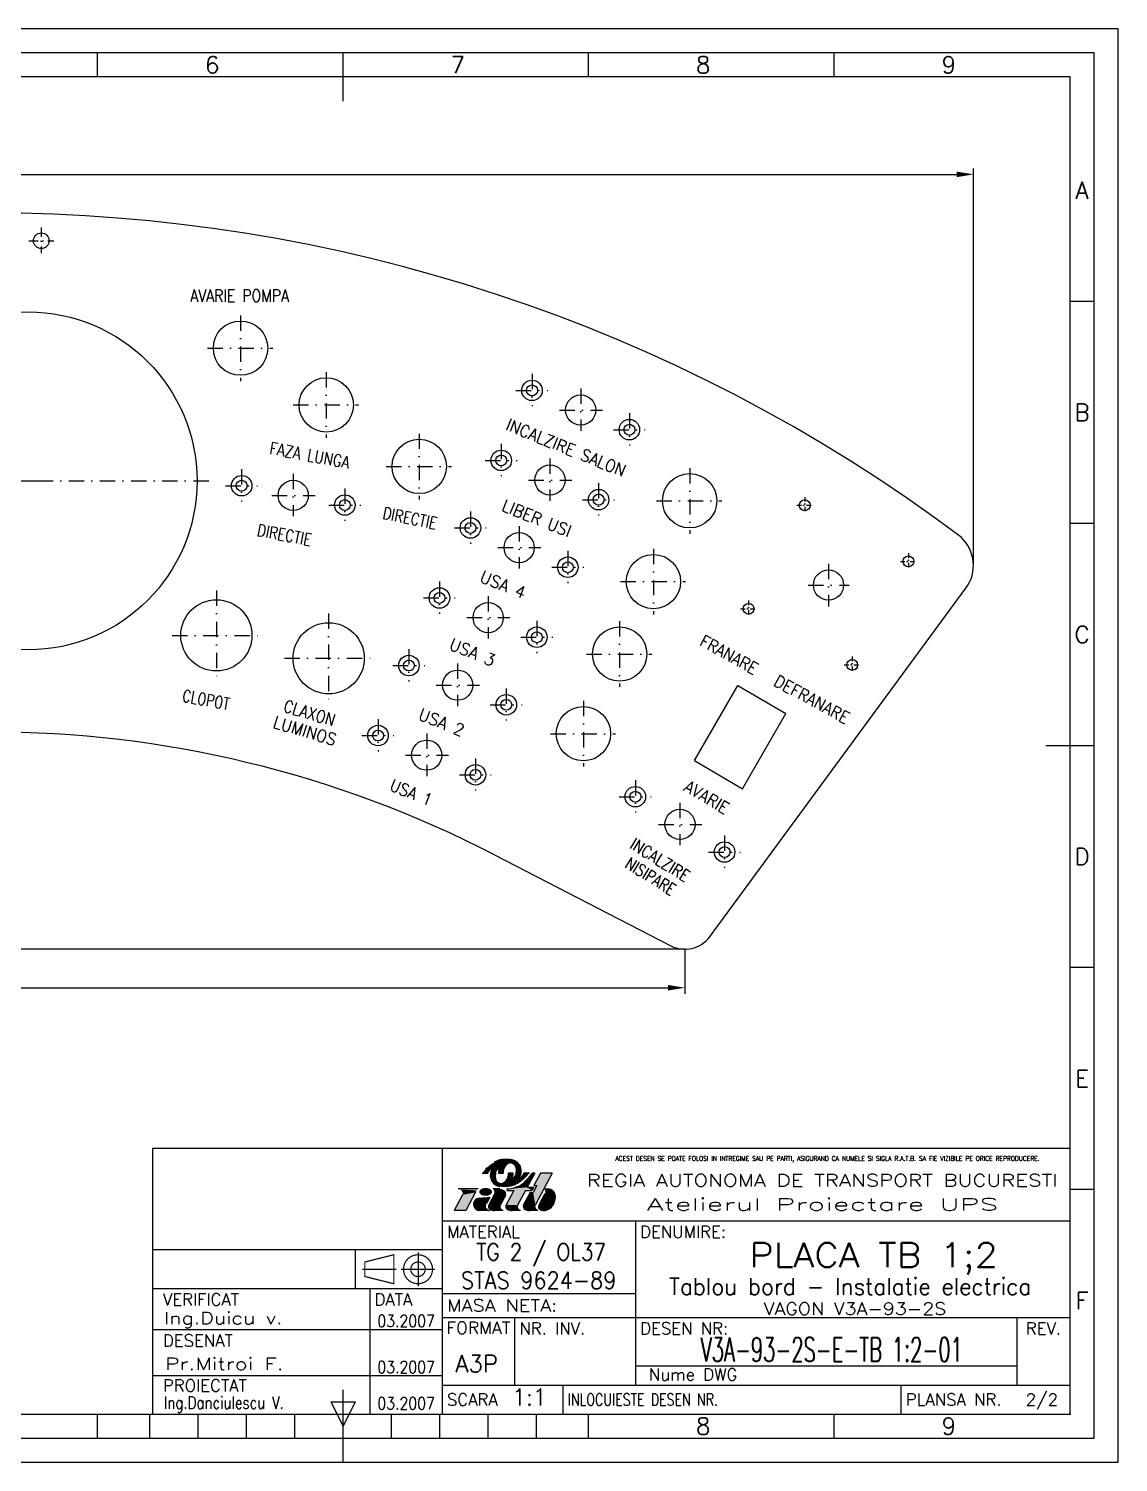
# Model space of a CAD drawing. Header units: millimetres. Extents: x 37 to 1354, y 67 to 1081.
# Drawn here: x 1127.9 to 1353.6, y 661.2 to 958.2 of the extents above; entities that cross this region are included whole.
import ezdxf
from ezdxf.enums import TextEntityAlignment as Align

# ---------------------------------------------------------------- set-up
doc = ezdxf.new("R2010")
doc.units = ezdxf.units.MM
doc.linetypes.add('DASHDOT2', pattern=[12.7, 6.35, -3.175, 0, -3.175])
doc.layers.add('AXE', color=1, linetype='DASHDOT2')
doc.layers.add('COTE', color=1, linetype='Continuous')
doc.styles.add('ISO', font='SIMPLEX.shx')
doc.styles.add('ISOCPR', font='isocp.shx')
doc.styles.add('ROMANC', font='romanc')
doc.styles.add('simplex', font='simplex.shx', dxfattribs={"width": 0.8})
doc.dimstyles.new('ISO-25', dxfattribs={"dimtxt": 2.5, "dimasz": 2.5, "dimexe": 1.25, "dimexo": 0.625, "dimtad": 1, "dimtxsty": 'Standard', "dimcen": 2.5, "dimadec": 0, "dimazin": 0, "dimtfac": 1, "dimtmove": 0, "dimatfit": 3, "dimfxl": 1, "dimarcsym": 0})

# ---------------------------------------------------------------- blocks, each defined once
blk = doc.blocks.new('*D361')
at = {"layer": 'COTE', "color": 1, "linetype": 'Continuous', "transparency": 16777216}
for p, q in [((975.81, 767.55), (975.81, 758.3)), ((1263.81, 767.55), (1263.81, 758.3)), ((979.31, 759.55), (1260.31, 759.55))]:
    blk.add_line(p, q, dxfattribs=at)
for points in [[(979.31, 760.13), (979.31, 758.96), (975.81, 759.55)], [(1260.31, 760.13), (1260.31, 758.96), (1263.81, 759.55)]]:
    blk.add_solid(points, dxfattribs=at)
at = {"layer": 'Defpoints', "color": 0, "linetype": 'Continuous', "transparency": 16777216}
for p in [(975.81, 767.55), (1263.81, 767.55), (1263.81, 759.55)]:
    blk.add_point(p, dxfattribs=at)
at = {"layer": 'COTE', "color": 1, "linetype": 'Continuous', "transparency": 16777216, "insert": (1119.81, 761.92), "char_height": 3.5, "attachment_point": 5, "style": 'ISOCPR'}
blk.add_mtext('576', dxfattribs=at)
blk = doc.blocks.new('ind3_12')
at = {"color": 70}
for p, q in [((0, 55), (-190, 55)), ((-190, 55), (-190, 0)), ((-130, 55), (-130, 0)), ((-130, 40), (0, 40)), ((-190, 26), (-130, 26))]:
    blk.add_line(p, q, dxfattribs=at)
at = {"color": 40}
for p, q in [((-121.71, 49.9), (-120.46, 49.9)), ((-118.34, 49.9), (-117.36, 49.9)), ((-115.31, 49.9), (-116.29, 49.9)), ((-111.94, 49.9), (-113.19, 49.9)), ((-112.95, 48.16), (-112.68, 48.4)), ((-112.68, 48.4), (-112.61, 48.47)), ((-110.84, 49.9), (-112.41, 46.97)), ((-110.84, 49.9), (-111.36, 49.9)), ((-109.64, 49.9), (-111.01, 47.32)), ((-107.23, 49.9), (-110.77, 43.26)), ((-107.23, 49.9), (-109.64, 49.9)), ((-125.82, 45.38), (-127.54, 42.15)), ((-122.56, 46.63), (-126.68, 46.63)), ((-123.11, 45.94), (-125.13, 42.15)), ((-120.12, 44.91), (-120.81, 43.6)), ((-119.12, 45.67), (-120.36, 43.36)), ((-118.05, 46.63), (-119.46, 46.63)), ((-116.85, 45.42), (-118, 43.26)), ((-115.18, 46.28), (-116.74, 43.36)), ((-116.7, 46.63), (-116.29, 46.65)), ((-116.6, 46.28), (-115.18, 46.28)), ((-116.29, 46.65), (-115.69, 46.73)), ((-115.69, 46.73), (-115.27, 46.82)), ((-115.27, 46.82), (-114.78, 46.97)), ((-114.78, 46.97), (-114.27, 47.24)), ((-112.77, 46.28), (-114.38, 43.26)), ((-111.75, 45.93), (-113.13, 43.36)), ((-112.77, 46.28), (-111.36, 46.28)), ((-112.41, 46.97), (-110.99, 46.97)), ((-111.75, 45.93), (-111.15, 45.93)), ((-110.99, 46.97), (-111.36, 46.28)), ((-110.41, 47.32), (-111.15, 45.93)), ((-111.01, 47.32), (-110.41, 47.32)), ((-108.74, 45.59), (-109.99, 43.26)), ((-108.78, 46.63), (-108.09, 46.63)), ((-125.13, 42.15), (-127.54, 42.15)), ((-120.23, 42.15), (-122.21, 42.15)), ((-117.39, 42.15), (-119.15, 42.15)), ((-117.39, 42.15), (-117.72, 42.33)), ((-113.77, 42.15), (-115.53, 42.15)), ((-113.77, 42.15), (-114.1, 42.33)), ((-110.16, 42.15), (-111.92, 42.15)), ((-110.16, 42.15), (-110.49, 42.33))]:
    blk.add_line(p, q, dxfattribs=at)
at = {"color": 240}
for p, q in [((-90, 40), (-90, 6)), ((-130, 34), (-190, 34)), ((-148, 34), (-148, 26)), ((-135, 33.5), (-135, 26.5)), ((-146.5, 30), (-139.5, 30)), ((-138.5, 30), (-131.5, 30)), ((-145, 26), (-145, 0)), ((-130, 25), (-90, 25)), ((-130, 20), (0, 20)), ((-115, 20), (-115, 6)), ((-11, 20), (-11, 6)), ((-190, 17.5), (-130, 17.5)), ((-90, 10), (-11, 10)), ((-190, 8), (-130, 8)), ((-130, 6), (0, 6)), ((-105, 6), (-105, 0)), ((-35, 6), (-35, 0))]:
    blk.add_line(p, q, dxfattribs=at)
at = {"color": 40}
for points in [[(-114.74, 49.9, 0.04888), (-114.64, 50.37, 0.067418), (-114.64, 50.71, 0.012512), (-114.71, 51.12, 0.046313), (-114.74, 51.23, 0.02866), (-114.83, 51.43, 0.04799), (-114.9, 51.53, 0.027533), (-115.01, 51.65, 0.02878), (-115.12, 51.74, 0.020408), (-115.27, 51.85, 0.028785), (-115.38, 51.91, 0.02307), (-115.48, 51.96, 0.025276), (-115.58, 51.99, 0.029587), (-115.69, 52.01, 0.0261), (-115.8, 52.02, 0.034106), (-115.93, 52.02, 0.03305), (-116.05, 52, 0.031407), (-116.17, 51.97, 0.027201), (-116.3, 51.91, 0.027571), (-116.45, 51.82, 0.032433), (-116.58, 51.73, 0.017982), (-116.7, 51.62, 0.025528), (-116.79, 51.53, 0.009898), (-116.89, 51.41, 0.014131), (-116.96, 51.31, 0.005952), (-117.02, 51.22, 0.007874), (-117.06, 51.15, 0.013516), (-117.13, 51.03, 0.012262), (-117.2, 50.9, 0.010996), (-117.25, 50.78, 0.020912), (-117.28, 50.71, 0.006638), (-117.28, 50.69, 0.003922), (-117.3, 50.64, 0.014081), (-117.33, 50.52, 0.011261), (-117.36, 50.37, 0.018498), (-117.36, 50.34, 0.00311), (-117.38, 50.18, 0.039527), (-117.38, 50.07, 0.0256), (-117.36, 49.9)], [(-113.68, 49.9, 0.047001), (-113.61, 50.39, 0.072657), (-113.64, 50.71, 0.024176), (-113.81, 51.3, 0.05712), (-113.92, 51.53, 0.02409), (-114.05, 51.71, 0.014395), (-114.28, 51.99, 0.046768), (-114.45, 52.15, 0.031027), (-114.74, 52.35)], [(-119.97, 49.9, 0.047001), (-120.05, 49.4, 0.072657), (-120.01, 49.08, 0.024176), (-119.84, 48.49, 0.05712), (-119.73, 48.26, 0.02409), (-119.6, 48.09, 0.014395), (-119.38, 47.81, 0.046768), (-119.2, 47.65, 0.031027), (-118.91, 47.44)], [(-118.91, 49.9, 0.04888), (-119.02, 49.43, 0.067418), (-119.01, 49.08, 0.012512), (-118.94, 48.67, 0.046313), (-118.91, 48.56, 0.02866), (-118.82, 48.37, 0.04799), (-118.75, 48.26, 0.027533), (-118.64, 48.15, 0.02878), (-118.53, 48.05, 0.020408), (-118.39, 47.95, 0.028785), (-118.28, 47.88, 0.02307), (-118.17, 47.84, 0.025276), (-118.07, 47.8, 0.029587), (-117.97, 47.78, 0.0261), (-117.85, 47.77, 0.034106), (-117.73, 47.77, 0.03305), (-117.6, 47.79, 0.031407), (-117.48, 47.83, 0.027201), (-117.36, 47.88, 0.027571), (-117.2, 47.97, 0.032433), (-117.07, 48.06, 0.017982), (-116.95, 48.18, 0.025528), (-116.87, 48.26, 0.009898), (-116.76, 48.39, 0.014131), (-116.7, 48.48, 0.005952), (-116.63, 48.57, 0.007874), (-116.59, 48.64, 0.013516), (-116.52, 48.76, 0.012262), (-116.45, 48.9, 0.010996), (-116.4, 49.02, 0.020912), (-116.38, 49.08, 0.006638), (-116.37, 49.11, 0.003922), (-116.35, 49.16, 0.014081), (-116.32, 49.28, 0.011261), (-116.29, 49.42, 0.018498), (-116.29, 49.45, 0.00311), (-116.27, 49.61, 0.039527), (-116.27, 49.73, 0.0256), (-116.29, 49.9)]]:
    blk.add_lwpolyline(points, format="xyb", dxfattribs=at)
at = {"color": 40, "flags": 128}
blk.add_lwpolyline([(-108.71, 42.18, 0.07519), (-108.1, 42.37, 0.103495), (-107.27, 43.01, 0.091904), (-106.74, 43.94, 0.085107), (-106.54, 45.08, 0.085107)], format="xyb", dxfattribs=at)
at = {"color": 240, "const_width": 0.25}
blk.add_lwpolyline([(-146, 31.5), (-140, 33), (-140, 27), (-146, 28.5)], close=True, dxfattribs=at)
blk.add_lwpolyline([(-135, 33, 1), (-135, 27, 1), (-135, 33, 1)], format="xyb", dxfattribs=at)
blk.add_lwpolyline([(-135, 31.5, 1), (-135, 28.5, 1)], format="xyb", close=True, dxfattribs=at)
at = {"color": 40}
for centre, radius, start, end in [((-96.55, 26.7), 34.29, 134.6817, 135.4865), ((-117.71, 49.53), 2.3, 144.0002, 170.76), ((-117.8, 49.83), 2.74, 113.911, 122.24), ((-115.81, 45.34), 7.65, 108.9325, 113.911), ((-115.07, 49.86), 3.27, 161.7905, 179.2848), ((-117.59, 50.52), 2.17, 96.8211, 108.9325), ((-116.41, 40.67), 12.1, 91.6964, 96.8211), ((-116.61, 47.25), 5.51, 78.6042, 91.6964), ((-116, 50.28), 2.42, 58.8019, 78.6042), ((-118.58, 49.94), 3.27, 341.7905, 359.2848), ((-115.94, 50.27), 2.3, 324.0002, 350.76), ((-145.94, 81.79), 47.13, 315, 315.973), ((-113.12, 49.86), 0.893, 316.8981, 318.6566), ((-115.09, 51.98), 4.23, 315.973, 321.3402), ((-122.28, 57.73), 13.43, 321.3402, 324.353), ((-122.21, 43.44), 1.29, 94.5979, 270), ((-177.94, 750.15), 707.62, 274.50891, 274.68697), ((-119.73, 46), 0.689, 331.9275, 66.4849), ((-117.66, 49.52), 2.42, 238.8019, 258.6042), ((-108.09, 45.08), 1.55, 0, 90), ((-120.23, 42.84), 0.689, 201.8729, 270), ((-119.75, 43.03), 0.689, 151.9275, 234.4615), ((-119.15, 43.87), 1.72, 234.4615, 270), ((-117.39, 42.94), 0.689, 151.9275, 241.9275), ((-116.14, 43.03), 0.689, 151.9275, 234.4615), ((-115.53, 43.87), 1.72, 234.4615, 270), ((-113.78, 42.94), 0.689, 151.9275, 241.9275), ((-112.52, 43.03), 0.689, 151.9275, 234.4615), ((-111.92, 43.87), 1.72, 234.4615, 270), ((-110.16, 42.94), 0.689, 151.9275, 241.9275), ((-109.38, 42.94), 0.689, 151.9275, 242.7821), ((-108.99, 43.7), 1.55, 242.7821, 280.2311)]:
    blk.add_arc(centre, radius, start, end, dxfattribs=at)
blk.add_point((0, 0))
for points in [[(-121.71, 49.9), (-120.46, 49.9), (-121.21, 50.52), (-120.18, 50.33)], [(-121.21, 50.52), (-120.18, 50.33), (-120.72, 51.03), (-119.93, 50.59)], [(-120.72, 51.03), (-119.93, 50.59), (-120.22, 51.49), (-119.57, 50.88)], [(-120.22, 51.49), (-119.57, 50.88), (-119.6, 51.93), (-118.18, 50.88)], [(-119.57, 50.88), (-118.18, 50.88), (-119.84, 50.38), (-118.6, 50.45)], [(-119.6, 51.93), (-118.18, 50.88), (-118.87, 52.35), (-118.18, 50.88)], [(-118.87, 52.35), (-118.18, 50.88), (-118.21, 52.6), (-118.18, 50.88)], [(-117.31, 50.61), (-118.27, 50.54), (-117.37, 50.27), (-118.32, 50.22)], [(-117.09, 51.1), (-118.18, 50.88), (-117.31, 50.61), (-118.27, 50.54)], [(-118.21, 52.6), (-118.18, 50.88), (-117.81, 52.68), (-118.18, 50.88)], [(-116.87, 52.76), (-118.18, 50.88), (-116.31, 52.75), (-118.18, 50.88)], [(-117.81, 52.68), (-118.18, 50.88), (-116.87, 52.76), (-118.18, 50.88)], [(-116.08, 51.99), (-116.31, 52.75), (-116.62, 51.7), (-118.18, 50.88)], [(-116.62, 51.7), (-118.18, 50.88), (-117.09, 51.1), (-118.18, 50.88)], [(-115.84, 51.99), (-116.08, 51.99), (-116.32, 51.86)], [(-116.31, 52.75), (-115.41, 52.63), (-115.84, 52.71)], [(-115.54, 51.98), (-115.41, 52.63), (-116.08, 51.99), (-116.31, 52.75)], [(-115.84, 51.99), (-115.54, 51.98), (-115.91, 51.97), (-115.51, 51.96)], [(-115.73, 51.96), (-115.33, 51.85), (-115.51, 51.96)], [(-115.09, 51.72), (-114.87, 52.42), (-115.54, 51.98), (-115.41, 52.63)], [(-115.41, 52.63), (-114.87, 52.42), (-115.11, 52.53)], [(-114.87, 51.48), (-114.18, 51.87), (-115.09, 51.72), (-114.87, 52.42)], [(-114.87, 52.42), (-114.18, 51.87), (-114.48, 52.17)], [(-114.68, 50.99), (-113.86, 51.41), (-114.87, 51.48), (-114.18, 51.87)], [(-114.63, 50.55), (-113.67, 50.85), (-114.68, 50.99), (-113.86, 51.41)], [(-114.65, 50.25), (-113.62, 50.26), (-114.63, 50.55), (-113.67, 50.85)], [(-113.67, 50.85), (-113.62, 50.26), (-113.61, 50.56)], [(-119.97, 49.9), (-118.91, 49.9), (-120.05, 49.4), (-119, 49.53)], [(-120.05, 49.4), (-119, 49.53), (-119.94, 48.79), (-119, 49.02)], [(-120.05, 49.4), (-119.94, 48.79), (-120.04, 49.24)], [(-120.04, 49.24), (-119.94, 48.79), (-120.03, 49.13)], [(-119.84, 50.38), (-118.6, 50.45), (-119.97, 49.9), (-118.91, 49.9)], [(-119.94, 48.79), (-119, 49.02), (-119.72, 48.25), (-118.92, 48.6)], [(-119.72, 48.25), (-118.92, 48.6), (-119.33, 47.76), (-118.75, 48.27)], [(-119.33, 47.76), (-118.75, 48.27), (-118.77, 47.37), (-118.43, 47.98)], [(-118.77, 47.37), (-118.43, 47.98), (-118.32, 47.19), (-118.12, 47.82)], [(-117.37, 50.27), (-118.32, 50.22), (-117.36, 49.9), (-118.34, 49.9)], [(-118.32, 47.19), (-118.12, 47.82), (-117.71, 47.07), (-117.72, 47.77)], [(-117.71, 47.07), (-117.72, 47.77), (-117.14, 47.03), (-117.33, 47.9)], [(-117.14, 47.03), (-117.33, 47.9), (-116.45, 47.06), (-117.04, 48.09)], [(-116.45, 47.06), (-117.04, 48.09), (-115.94, 47.1), (-116.74, 48.42)], [(-116.7, 48.48), (-115.12, 47.31), (-116.74, 48.42)], [(-116.7, 48.48), (-116.7, 48.48), (-116.74, 48.42)], [(-115.94, 47.1), (-116.74, 48.42), (-115.12, 47.31), (-116.74, 48.42)], [(-116.45, 48.9), (-115.12, 47.31), (-116.7, 48.48)], [(-116.4, 49.03), (-115.48, 48.92), (-116.45, 48.9), (-115.12, 47.31)], [(-116.29, 49.44), (-115.35, 49.44), (-116.4, 49.03), (-115.48, 48.92)], [(-116.29, 49.9), (-115.31, 49.9), (-116.29, 49.44), (-115.35, 49.44)], [(-115.48, 48.92), (-114.09, 48.92), (-115.01, 49.4), (-113.85, 49.33)], [(-115.48, 48.92), (-114.59, 48.13), (-115.12, 47.31)], [(-115.48, 48.92), (-114.09, 48.92), (-114.18, 47.78), (-115.12, 47.31)], [(-115.01, 49.4), (-113.85, 49.33), (-114.75, 49.87), (-113.72, 49.72)], [(-114.75, 49.87), (-113.72, 49.72), (-114.65, 50.25), (-113.62, 50.26)], [(-114.09, 48.92), (-114.18, 47.78), (-114.59, 48.13)], [(-114.09, 48.92), (-113.61, 48.17), (-114.18, 47.78)], [(-113.69, 49.23), (-112.95, 48.75), (-114.09, 48.92), (-113.61, 48.17)], [(-113.49, 47.75), (-113.9, 47.46), (-112.41, 46.97)], [(-113.4, 49.55), (-112.44, 49.28), (-113.69, 49.23), (-112.95, 48.75)], [(-113.03, 48.1), (-112.41, 46.97), (-113.49, 47.75), (-112.41, 46.97)], [(-113.19, 49.9), (-111.94, 49.9), (-113.4, 49.55), (-112.44, 49.28)], [(-112.65, 48.42), (-112.41, 46.97), (-113.03, 48.1), (-112.41, 46.97)], [(-112.22, 48.86), (-112.41, 46.97), (-112.65, 48.42), (-112.41, 46.97)], [(-111.36, 49.9), (-110.84, 49.9), (-111.76, 49.37), (-112.41, 46.97)], [(-111.76, 49.37), (-112.41, 46.97), (-112.22, 48.86), (-112.41, 46.97)], [(-110.41, 47.32), (-107.23, 49.9), (-111.15, 45.93), (-110.73, 43.34)], [(-109.64, 49.9), (-107.23, 49.9), (-111.01, 47.32), (-110.41, 47.32)], [(-125.82, 45.38), (-123.11, 45.94), (-127.54, 42.15), (-125.13, 42.15)], [(-126.68, 46.63), (-122.56, 46.63), (-126.26, 46.53), (-122.84, 46.34)], [(-126.26, 46.53), (-122.84, 46.34), (-125.96, 46.29), (-123.05, 46.05)], [(-123.05, 46.05), (-125.96, 46.29), (-123.11, 45.94), (-125.77, 45.87)], [(-125.76, 45.63), (-123.11, 45.94), (-125.82, 45.38)], [(-125.77, 45.87), (-123.11, 45.94), (-125.76, 45.63), (-123.11, 45.94)], [(-122.31, 44.73), (-120.12, 44.91), (-123.17, 44.3), (-120.81, 43.6)], [(-122.31, 44.73), (-123.17, 44.3), (-122.7, 44.64), (-123.04, 44.43)], [(-122.28, 46.18), (-122.28, 45.84), (-122.31, 46.03)], [(-122.2, 46.34), (-122.22, 45.73), (-122.28, 46.18), (-122.28, 45.84)], [(-122.07, 46.5), (-122.04, 45.53), (-122.2, 46.34), (-122.22, 45.73)], [(-121.94, 46.59), (-121.9, 45.43), (-122.07, 46.5), (-122.04, 45.53)], [(-121.78, 46.68), (-121.71, 45.34), (-121.94, 46.59), (-121.9, 45.43)], [(-121.62, 46.75), (-121.56, 45.28), (-121.78, 46.68), (-121.71, 45.34)], [(-121.46, 46.79), (-121.43, 45.25), (-121.62, 46.75), (-121.56, 45.28)], [(-121.33, 46.82), (-121.31, 45.23), (-121.46, 46.79), (-121.43, 45.25)], [(-121.21, 46.83), (-121.2, 45.22), (-121.33, 46.82), (-121.31, 45.23)], [(-121.21, 46.83), (-121.1, 46.84), (-121.09, 45.21)], [(-121.09, 45.21), (-120.9, 45.21), (-121.21, 46.83), (-121.2, 45.22)], [(-121.1, 46.84), (-120.91, 46.84), (-121.09, 45.21), (-120.9, 45.21)], [(-120.9, 45.21), (-120.91, 46.84), (-120.81, 45.22), (-120.81, 46.83)], [(-120.81, 45.22), (-120.81, 46.83), (-120.68, 45.23), (-120.69, 46.82)], [(-120.68, 45.23), (-120.69, 46.82), (-120.56, 45.25), (-120.55, 46.79)], [(-120.56, 45.25), (-120.55, 46.79), (-120.42, 45.29), (-120.43, 46.76)], [(-120.42, 45.29), (-120.43, 46.76), (-120.27, 45.34), (-120.27, 46.7)], [(-120.36, 43.36), (-116.85, 45.42), (-120.42, 42.88), (-118, 43.26)], [(-119.12, 45.67), (-116.78, 45.9), (-120.36, 43.36), (-116.85, 45.42)], [(-120.27, 45.34), (-120.27, 46.7), (-120.14, 45.41), (-120.13, 46.63)], [(-120.14, 45.41), (-120.13, 46.63), (-119.97, 45.52), (-119.99, 46.54)], [(-119.97, 45.52), (-119.99, 46.54), (-119.84, 45.65), (-119.88, 46.44)], [(-119.84, 45.65), (-119.88, 46.44), (-119.74, 45.8), (-119.77, 46.3)], [(-119.74, 45.8), (-119.77, 46.3), (-119.71, 45.9), (-119.72, 46.2)], [(-119.72, 46.2), (-119.71, 45.9), (-119.7, 46.13), (-119.69, 46.02)], [(-119.46, 46.63), (-118.05, 46.63), (-119.08, 46.21), (-117.05, 46.31)], [(-119.25, 46.4), (-119.09, 46.04), (-119.08, 46.21)], [(-119.08, 46.21), (-117.05, 46.31), (-119.12, 45.67), (-116.78, 45.9)], [(-118.05, 46.63), (-117.05, 46.31), (-117.7, 46.59), (-117.41, 46.5)], [(-117.05, 46.31), (-116.78, 45.9), (-116.88, 46.12)], [(-116.78, 45.9), (-116.85, 45.42), (-116.77, 45.67)], [(-115.18, 46.28), (-112.77, 46.28), (-116.74, 43.36), (-114.38, 43.26)], [(-116.22, 46.66), (-116.7, 46.63), (-116.6, 46.28)], [(-116.6, 46.28), (-111.36, 46.28), (-116.22, 46.66), (-112.41, 46.97)], [(-116.22, 46.66), (-115.25, 46.82), (-115, 46.76)], [(-115.25, 46.82), (-114.79, 46.97), (-115, 46.76)], [(-115, 46.76), (-115, 46.76), (-114.79, 46.97), (-114.45, 46.8)], [(-114.35, 47.19), (-112.41, 46.97), (-114.79, 46.97), (-114.45, 46.8)], [(-113.9, 47.46), (-112.41, 46.97), (-114.35, 47.19), (-112.41, 46.97)], [(-111.75, 45.93), (-111.15, 45.93), (-113.13, 43.36), (-110.77, 43.26)], [(-112.41, 46.97), (-110.99, 46.97), (-111.36, 46.28)], [(-111.15, 45.93), (-110.77, 43.26), (-110.73, 43.34)], [(-109.99, 43.26), (-108.74, 45.59), (-106.74, 43.94)], [(-108.78, 46.63), (-108.43, 46.63), (-108.69, 46.43), (-108.49, 46.44)], [(-108.74, 45.59), (-108.09, 46.63), (-108.66, 45.8)], [(-108.74, 45.59), (-106.98, 46.16), (-108.09, 46.63)], [(-108.74, 45.59), (-106.54, 45.08), (-106.98, 46.16)], [(-108.74, 45.59), (-106.74, 43.94), (-106.54, 45.08)], [(-108.69, 46.43), (-108.49, 46.44), (-108.64, 46.23), (-108.56, 46.21)], [(-108.43, 46.63), (-108.63, 46.02), (-108.09, 46.63), (-108.66, 45.8)], [(-108.66, 45.8), (-108.66, 45.8), (-108.43, 46.63), (-108.63, 46.02)], [(-108.64, 46.23), (-108.56, 46.21), (-108.63, 46.02)], [(-108.09, 46.63), (-106.98, 46.16), (-107.61, 46.55), (-107.23, 46.37)], [(-106.98, 46.16), (-106.54, 45.08), (-106.83, 45.98), (-106.62, 45.57)], [(-106.54, 45.08), (-106.74, 43.94), (-106.59, 44.51)], [(-123.17, 44.3), (-120.81, 43.6), (-123.49, 43.38), (-120.95, 43.16)], [(-123.17, 44.3), (-123.49, 43.38), (-123.29, 44.14), (-123.45, 43.79)], [(-123.49, 43.38), (-120.95, 43.16), (-123.49, 43.38), (-120.87, 42.58)], [(-123.49, 43.38), (-123.1, 42.51), (-123.42, 43), (-123.25, 42.69)], [(-123.49, 43.38), (-120.87, 42.58), (-123.1, 42.51), (-120.62, 42.27)], [(-123.1, 42.51), (-122.21, 42.15), (-122.93, 42.37), (-122.61, 42.22)], [(-123.1, 42.51), (-120.62, 42.27), (-122.21, 42.15), (-120.23, 42.15)], [(-120.42, 42.88), (-120.36, 43.36), (-120.43, 43.1)], [(-120.42, 42.88), (-118, 43.26), (-120.15, 42.47), (-118.06, 42.75)], [(-120.15, 42.47), (-120.42, 42.88), (-120.32, 42.64)], [(-120.15, 42.47), (-118.06, 42.75), (-119.15, 42.15), (-117.72, 42.33)], [(-119.15, 42.15), (-120.15, 42.47), (-119.72, 42.25)], [(-119.15, 42.15), (-117.72, 42.33), (-117.39, 42.15)], [(-118.02, 43.03), (-117.9, 42.55), (-118.06, 42.75)], [(-116.74, 43.36), (-116.81, 42.88), (-116.82, 43.14)], [(-116.74, 43.36), (-114.38, 43.26), (-116.81, 42.88), (-114.44, 42.75)], [(-116.52, 42.46), (-116.81, 42.88), (-116.71, 42.66)], [(-116.81, 42.88), (-114.44, 42.75), (-116.52, 42.46), (-114.12, 42.34)], [(-115.53, 42.15), (-116.54, 42.47), (-116.1, 42.25)], [(-116.52, 42.46), (-114.12, 42.34), (-115.53, 42.15), (-113.77, 42.15)], [(-114.42, 42.94), (-114.29, 42.55), (-114.44, 42.75)], [(-114.36, 43.31), (-114.4, 43.15), (-114.38, 43.26)], [(-113.13, 43.36), (-113.19, 42.89), (-113.2, 43.13)], [(-113.13, 43.36), (-110.77, 43.26), (-113.19, 42.89)], [(-113.19, 42.89), (-110.77, 43.26), (-110.82, 42.72)], [(-112.92, 42.47), (-113.19, 42.89), (-113.1, 42.66)], [(-113.19, 42.89), (-110.82, 42.72), (-112.92, 42.47)], [(-112.92, 42.47), (-110.82, 42.72), (-111.92, 42.15)], [(-111.92, 42.15), (-112.92, 42.47), (-112.49, 42.25)], [(-110.82, 42.72), (-111.92, 42.15), (-110.49, 42.33)], [(-110.49, 42.33), (-110.16, 42.15), (-111.92, 42.15)], [(-110.8, 42.98), (-110.66, 42.53), (-110.82, 42.72)], [(-110.73, 43.34), (-110.78, 43.14), (-110.77, 43.26)], [(-109.99, 43.26), (-110.04, 42.73), (-110.07, 42.99)], [(-110.04, 42.73), (-109.99, 43.26), (-109.7, 42.32)], [(-109.7, 42.32), (-110.04, 42.73), (-109.91, 42.5)], [(-109.99, 43.26), (-107.27, 43.01), (-106.74, 43.94)], [(-109.99, 43.26), (-108.1, 42.37), (-107.27, 43.01)], [(-109.99, 43.26), (-108.71, 42.18), (-108.1, 42.37)], [(-109.99, 43.26), (-109.7, 42.32), (-108.71, 42.18)], [(-108.71, 42.18), (-109.7, 42.32), (-109.23, 42.17)], [(-109.7, 42.32), (-109.7, 42.32), (-108.71, 42.18)], [(-107.27, 43.01), (-108.1, 42.37), (-107.66, 42.64)], [(-106.74, 43.94), (-107.27, 43.01), (-106.96, 43.45)]]:
    blk.add_solid(points, dxfattribs=at)
at = {"color": 40, "style": 'ISO', "width": 0.77078}
blk.add_text('ACEST DESEN SE POATE FOLOSI IN INTREGIME SAU PE PARTI, ASIGURAND CA NUMELE SI SIGLA R.A.T.B. SA FIE VIZIBILE PE ORICE REPRODUCERE.', height=1, dxfattribs=at).set_placement((-94.13, 52.45), (-6.3, 52.45), align=Align.FIT)
at = {"color": 240}
for s, style, width, p, p2 in [('REGIA AUTONOMA DE TRANSPORT BUCURESTI', 'ROMANC', 1.063101, (-100.04, 47.17), (-2.58, 47.17)), ('Atelierul Proiectare UPS', 'ROMANC', 1.425107, (-87.65, 42.18), (-14.86, 42.18)), ('MASA NETA:', 'ISO', 1.009422, (-129, 21.25), (-106.17, 21.25)), ('FORMAT', 'ISO', 0.917397, (-129.11, 16.61), (-115.89, 16.61)), ('INLOCUIESTE DESEN NR.', 'ISO', 0.687691, (-104, 1.75), (-72.89, 1.75))]:
    blk.add_text(s, height=2.5, dxfattribs=dict(at, style=style, width=width)).set_placement(p, p2, align=Align.FIT)
at = {"color": 240, "style": 'ISO'}
for s, p in [('MATERIAL', (-129, 36.5)), ('DENUMIRE:', (-89, 36.5)), ('VERIFICAT', (-187.81, 22.5)), ('DATA', (-144, 22.5)), ('NR. INV.', (-114, 16.5)), ('DESEN NR:', (-89, 16.5)), ('DESENAT', (-187.81, 13.97)), ('PROIECTAT', (-187.81, 4.66)), ('SCARA', (-129, 1.75)), ('PLANSA NR.', (-34, 1.75))]:
    blk.add_text(s, height=2.5, dxfattribs=at).set_placement(p)
blk.add_text('REV.', height=2.5, dxfattribs=at).set_placement((-5.5, 17.75), align=Align.MIDDLE)
at = {"color": 50, "style": 'ISO'}
for tag, height, width, p, p2 in [('MATERIAL', 3.5, 1.837708, (-127.1, 31.84), (-91.87, 31.84)), ('STAS_MATERIAL', 3.5, 2.784754, (-126.09, 25.95), (-91.75, 25.95)), ('ANSAMBLU', 3.5, 2.48631, (-83.01, 24.67), (-8.01, 24.67)), ('VERIFICAT', 2.5, 0.86708, (-187.61, 18.63), (-163.04, 18.63)), ('DESENAT', 2.5, 1.026691, (-187.39, 9.14), (-162.83, 9.14)), ('PROIECTAT', 2.5, 1.037581, (-187.61, 1.12), (-162.78, 1.12)), ('SCARA', 3.5, 1.565143, (-115.5, 1.75), (-106.11, 1.75))]:
    blk.add_attdef(tag, text='', height=height, dxfattribs=dict(at, width=width)).set_placement(p, p2, align=Align.FIT)
at = {"color": 70, "style": 'ISO'}
for tag, width, p, p2 in [('DENUMIRE_DESEN', 1.844561, (-87.29, 30.44), (-3.41, 30.44)), ('NUMAR_DESEN', 1.112195, (-76.49, 10.87), (-22.2, 10.87))]:
    blk.add_attdef(tag, text='', height=5, dxfattribs=dict(at, width=width)).set_placement(p, p2, align=Align.FIT)
at = {"color": 240, "style": 'ISO'}
for tag, width, p, p2 in [('MASA', 3.701178, (-105.03, 21.25), (-90.49, 21.25)), ('SUBANSAMBLU', 3.628523, (-76.35, 20.58), (-13.71, 20.58)), ('DATA', 0.588678, (-143.42, 18.04), (-131.51, 18.04)), ('DATA', 0.588678, (-143.42, 8.49), (-131.51, 8.49)), ('DATA', 0.588678, (-143.42, 0.97), (-131.51, 0.97)), ('PLANSA', 1.983142, (-10.91, 1.75), (-0.76, 1.75))]:
    blk.add_attdef(tag, text='', height=2.5, dxfattribs=dict(at, width=width)).set_placement(p, p2, align=Align.FIT)
at = {"color": 50, "style": 'ISO'}
blk.add_attdef('FORMAT', text='', height=3.5, dxfattribs=at).set_placement((-122.83, 8.67), align=Align.CENTER)
at = {"color": 240, "style": 'ISO'}
blk.add_attdef('NUME_DWG', (-87.2, 6.95), '', height=2.5, dxfattribs=at)
blk = doc.blocks.new('*D362')
at = {"layer": 'COTE', "color": 1, "linetype": 'Continuous', "transparency": 16777216}
for p, q in [((916.05, 847.04), (916.05, 929.3)), ((919.55, 928.05), (1320.06, 928.05)), ((1323.56, 847.04), (1323.56, 929.3))]:
    blk.add_line(p, q, dxfattribs=at)
for points in [[(919.55, 928.63), (919.55, 927.46), (916.05, 928.05)], [(1320.06, 928.63), (1320.06, 927.46), (1323.56, 928.05)]]:
    blk.add_solid(points, dxfattribs=at)
at = {"layer": 'Defpoints', "color": 0, "linetype": 'Continuous', "transparency": 16777216}
for p in [(1323.56, 928.05), (916.05, 847.04), (1323.56, 847.04)]:
    blk.add_point(p, dxfattribs=at)
at = {"layer": 'COTE', "color": 1, "linetype": 'Continuous', "transparency": 16777216, "insert": (1119.81, 930.42), "char_height": 3.5, "attachment_point": 5, "style": 'ISOCPR'}
blk.add_mtext('815', dxfattribs=at)

msp = doc.modelspace()

# ---------------------------------------------------------------- linework, layer by layer
at = {"color": 240}
for p, q in [((1353.555, 958.233), (878.055, 958.233)), ((1353.555, 661.233), (1353.555, 958.233)), ((1348.555, 953.233), (883.055, 953.233)), ((1348.555, 666.233), (1348.555, 953.233)), ((883.055, 666.233), (1348.555, 666.233)), ((878.055, 661.233), (1353.555, 661.233))]:
    msp.add_line(p, q, dxfattribs=at)
at = {"color": 70}
for p, q in [((1142.205, 948.233), (1142.205, 953.233)), ((1193.055, 943.233), (1193.055, 953.233)), ((1243.865, 948.233), (1243.865, 953.233)), ((1294.695, 948.233), (1294.695, 953.233)), ((1343.555, 948.233), (888.055, 948.233)), ((1343.555, 671.233), (1343.555, 948.233)), ((1348.555, 901.733), (1343.555, 901.733)), ((1348.555, 855.733), (1343.555, 855.733)), ((1338.555, 809.733), (1348.555, 809.733)), ((1348.555, 763.733), (1343.555, 763.733)), ((1348.555, 717.733), (1343.555, 717.733)), ((1193.055, 671.233), (1193.055, 676.233)), ((888.055, 671.233), (1343.555, 671.233)), ((1142.205, 666.233), (1142.205, 671.233)), ((1142.205, 666.233), (1142.205, 671.233)), ((1153.055, 666.233), (1153.055, 671.233)), ((1163.055, 666.233), (1163.055, 671.233)), ((1173.055, 666.233), (1173.055, 671.233)), ((1183.055, 666.233), (1183.055, 671.233)), ((1190.555, 673.733), (1195.555, 673.733)), ((1193.055, 668.733), (1190.555, 673.733)), ((1195.555, 673.733), (1193.055, 668.733)), ((1193.055, 661.233), (1193.055, 671.233)), ((1203.055, 666.233), (1203.055, 671.233)), ((1213.055, 666.233), (1213.055, 671.233)), ((1223.055, 666.233), (1223.055, 671.233)), ((1233.055, 666.233), (1233.055, 671.233)), ((1243.865, 666.233), (1243.865, 671.233)), ((1243.865, 666.233), (1243.865, 671.233)), ((1294.695, 666.233), (1294.695, 671.233))]:
    msp.add_line(p, q, dxfattribs=at)
at = {"layer": 'AXE', "color": 1, "linetype": 'DASHDOT2', "ltscale": 0.3}
for p, q in [((1130.555, 917.044), (1130.555, 911.726)), ((1128.001, 914.295), (1133.117, 914.295))]:
    msp.add_line(p, q, dxfattribs=at)
at = {"layer": 'AXE', "color": 1, "linetype": 'DASHDOT2', "ltscale": 0.5}
for p, q in [((1171.805, 898.833), (1171.805, 885.225)), ((1164.962, 892.045), (1178.468, 892.045)), ((1189.555, 887.083), (1189.555, 873.475)), ((1232.157, 886.705), (1232.157, 880.014)), ((1228.834, 883.295), (1235.444, 883.295)), ((1242.242, 883.686), (1242.242, 874.897)), ((1182.712, 880.295), (1196.218, 880.295)), ((1237.828, 879.23), (1246.759, 879.23)), ((1252.322, 878.57), (1252.322, 871.878)), ((1208.805, 874.333), (1208.805, 860.725)), ((1248.999, 875.16), (1255.609, 875.16)), ((1225.783, 872.205), (1225.783, 865.514)), ((1201.962, 867.545), (1215.468, 867.545)), ((1222.46, 868.795), (1229.07, 868.795)), ((1235.868, 869.186), (1235.868, 860.397)), ((1129.805, 864.545), (1166.716, 864.545)), ((1172.034, 866.955), (1172.034, 860.264)), ((1182.717, 866.001), (1182.717, 857.212)), ((1231.454, 864.73), (1240.385, 864.73)), ((1264.805, 867.217), (1264.805, 853.609)), ((1168.712, 863.545), (1175.321, 863.545)), ((1178.303, 861.545), (1187.234, 861.545)), ((1193.396, 862.955), (1193.396, 856.264)), ((1245.948, 864.07), (1245.948, 857.378)), ((1190.074, 859.545), (1196.683, 859.545)), ((1242.625, 860.66), (1249.235, 860.66)), ((1257.962, 860.429), (1271.468, 860.429)), ((1219.409, 858.205), (1219.409, 851.514)), ((1216.086, 854.795), (1222.696, 854.795)), ((1229.494, 855.186), (1229.494, 846.397)), ((1225.079, 850.73), (1234.011, 850.73)), ((1239.574, 850.07), (1239.574, 843.378)), ((1257.305, 850.467), (1257.305, 836.859)), ((1236.251, 846.66), (1242.86, 846.66)), ((1293.547, 847.393), (1293.547, 838.529)), ((1212.994, 843.705), (1212.994, 837.014)), ((1250.462, 843.679), (1263.968, 843.679)), ((1166.805, 841.826), (1166.805, 823.204)), ((1223.079, 840.686), (1223.079, 831.897)), ((1289.351, 842.966), (1297.803, 842.966)), ((1209.671, 840.295), (1216.281, 840.295)), ((1190.055, 837.076), (1190.055, 818.454)), ((1218.665, 836.23), (1227.596, 836.23)), ((1233.159, 835.57), (1233.159, 828.878)), ((1250.305, 835.467), (1250.305, 821.859)), ((1157.641, 832.545), (1176.271, 832.545)), ((1229.836, 832.16), (1236.446, 832.16)), ((1206.672, 829.705), (1206.672, 823.014)), ((1243.462, 828.679), (1256.968, 828.679)), ((1180.891, 827.795), (1199.521, 827.795)), ((1203.349, 826.295), (1209.959, 826.295)), ((1216.757, 826.686), (1216.757, 817.897)), ((1212.342, 822.23), (1221.274, 822.23)), ((1226.837, 821.57), (1226.837, 814.878)), ((1223.514, 818.16), (1230.124, 818.16)), ((1242.805, 818.967), (1242.805, 805.359)), ((1200.274, 815.205), (1200.274, 808.514)), ((1196.951, 811.795), (1203.561, 811.795)), ((1210.359, 812.186), (1210.359, 803.397)), ((1235.962, 812.179), (1249.468, 812.179)), ((1205.944, 807.73), (1214.876, 807.73)), ((1220.439, 807.07), (1220.439, 800.378)), ((1217.116, 803.66), (1223.726, 803.66)), ((1253.553, 802.532), (1253.553, 795.841)), ((1250.23, 799.122), (1256.839, 799.122)), ((1262.789, 797.844), (1262.789, 789.055)), ((1258.374, 793.388), (1267.306, 793.388)), ((1272.03, 791.07), (1272.03, 784.378)), ((1268.708, 787.659), (1275.317, 787.659))]:
    msp.add_line(p, q, dxfattribs=at)
at = {"layer": 'AXE', "color": 1, "linetype": 'DASHDOT2', "ltscale": 0.15}
for p, q in [((1286.976, 859.501), (1290.293, 859.501)), ((1288.632, 861.207), (1288.632, 857.827)), ((1310.082, 849.587), (1310.082, 846.207)), ((1308.426, 847.881), (1311.743, 847.881)), ((1275.356, 838.052), (1278.673, 838.052)), ((1277.012, 839.757), (1277.012, 836.378)), ((1296.806, 826.431), (1300.123, 826.431)), ((1298.462, 828.137), (1298.462, 824.757))]:
    msp.add_line(p, q, dxfattribs=at)
at = {"layer": 'COTE', "color": 7, "linetype": 'Continuous'}
for p, q in [((1125.805, 864.545), (1129.805, 864.545)), ((1268.904, 770.014), (1322.006, 842.306)), ((1265.809, 806.594), (1274.805, 822.185)), ((1274.805, 822.185), (1284.731, 816.377)), ((1275.735, 800.786), (1284.731, 816.377)), ((1265.809, 806.594), (1275.735, 800.786)), ((1224.415, 787.067), (1260.93, 768.215))]:
    msp.add_line(p, q, dxfattribs=at)
at = {"layer": 'COTE', "color": 1, "linetype": 'Continuous'}
msp.add_line((1263.805, 767.545), (917.512, 767.545), dxfattribs=at)
at = {"layer": 'COTE', "color": 7, "linetype": 'Continuous'}
for centre, radius in [((1130.555, 914.295), 1.625), ((1171.805, 892.045), 5.625), ((1189.555, 880.295), 5.625), ((1232.157, 883.295), 2.125), ((1232.157, 883.295), 1.125), ((1242.242, 879.23), 3.125), ((1252.322, 875.16), 2.125), ((1252.322, 875.16), 1.125), ((1208.805, 867.545), 5.625), ((1225.783, 868.795), 2.125), ((1225.783, 868.795), 1.125), ((1235.868, 864.73), 3.125), ((1172.034, 863.545), 2.125), ((1172.034, 863.545), 1.125), ((1182.717, 861.545), 3.125), ((1264.805, 860.429), 5.625), ((1193.396, 859.545), 2.125), ((1245.948, 860.66), 2.125), ((1245.948, 860.66), 1.125), ((1193.396, 859.545), 1.125), ((1288.632, 859.501), 1.125), ((1219.409, 854.795), 2.125), ((1219.409, 854.795), 1.125), ((1229.494, 850.73), 3.125), ((1239.574, 846.66), 2.125), ((1239.574, 846.66), 1.125), ((1257.305, 843.679), 5.625), ((1310.082, 847.881), 1.125), ((1293.547, 842.966), 3.125), ((1212.994, 840.295), 2.125), ((1212.994, 840.295), 1.125), ((1223.079, 836.23), 3.125), ((1277.012, 838.052), 1.125), ((1233.159, 832.16), 2.125), ((1233.159, 832.16), 1.125), ((1250.305, 828.679), 5.625), ((1206.672, 826.295), 2.125), ((1206.672, 826.295), 1.125), ((1298.462, 826.431), 1.125), ((1216.757, 822.23), 3.125), ((1226.837, 818.16), 2.125), ((1226.837, 818.16), 1.125), ((1242.805, 812.179), 5.625), ((1200.274, 811.795), 2.125), ((1200.274, 811.795), 1.125), ((1210.359, 807.73), 3.125), ((1220.439, 803.66), 2.125), ((1220.439, 803.66), 1.125), ((1253.553, 799.122), 2.125), ((1253.553, 799.122), 1.125), ((1262.789, 793.388), 3.125), ((1272.03, 787.659), 2.125), ((1272.03, 787.659), 1.125)]:
    msp.add_circle(centre, radius, dxfattribs=at)
at = {"layer": 'COTE', "color": 140, "linetype": 'Continuous'}
msp.add_circle((1127.805, 864.545), 35, dxfattribs=at)
at = {"layer": 'COTE', "color": 3, "linetype": 'Continuous'}
for centre in [(1166.805, 832.545), (1190.055, 827.795)]:
    msp.add_circle(centre, 7.375, dxfattribs=at)
at = {"layer": 'COTE', "color": 7, "linetype": 'Continuous'}
for centre, radius, start, end in [((1119.805, 585.045), 335, 53.08859, 126.91141), ((1315.555, 847.037), 8, 323.73923, 47.11691), ((1119.805, 585.045), 227.5, 62.62418, 117.37582), ((1263.805, 774.045), 6.5, 243.75189, 321.66603)]:
    msp.add_arc(centre, radius, start, end, dxfattribs=at)

# ---------------------------------------------------------------- block references
at = {"color": 1}
ref = msp.add_blockref('ind3_12', (1343.555, 671.233), dxfattribs=at)
ref.add_attrib('DENUMIRE_DESEN', '     PLACA TB 1;2   ', dxfattribs={"color": 70, "height": 5, "style": 'ISO', "width": 0.922281}).set_placement((1256.264, 701.671), (1340.147, 701.671), align=Align.FIT)
ref.add_attrib('ANSAMBLU', 'Tablou bord - Instalatie electrica', dxfattribs={"color": 50, "height": 3.5, "style": 'ISO', "width": 0.825729}).set_placement((1260.545, 695.908), (1335.549, 695.908), align=Align.FIT)
ref.add_attrib('SUBANSAMBLU', '      VAGON V3A-93-2S      ', dxfattribs={"color": 240, "height": 2.5, "style": 'ISO', "width": 0.960102}).set_placement((1267.205, 691.813), (1329.84, 691.813), align=Align.FIT)
ref.add_attrib('NUMAR_DESEN', 'V3A-93-2S-E-TB 1:2-01', dxfattribs={"color": 70, "height": 5, "style": 'ISO', "width": 0.536471}).set_placement((1267.07, 682.106), (1321.356, 682.106), align=Align.FIT)
ref.add_attrib('NUME_DWG', 'Nume DWG', (1256.358, 678.183), dxfattribs={"color": 240, "height": 2.5, "style": 'ISO'})
ref.add_attrib('PLANSA', ' 2/2 ', dxfattribs={"color": 240, "height": 2.5, "style": 'ISO', "width": 0.852751}).set_placement((1332.647, 672.983), (1342.799, 672.983), align=Align.FIT)
ref.add_attrib('FORMAT', 'A3P', dxfattribs={"color": 50, "height": 3.5, "style": 'ISO'}).set_placement((1220.721, 679.902), align=Align.CENTER)
ref.add_attrib('SCARA', '1:1 ', dxfattribs={"color": 50, "height": 3.5, "style": 'ISO', "width": 0.853714}).set_placement((1228.057, 672.983), (1237.448, 672.983), align=Align.FIT)
ref.add_attrib('MATERIAL', '  TG 2 / OL37  ', dxfattribs={"color": 50, "height": 3.5, "style": 'ISO', "width": 0.721285}).set_placement((1216.459, 703.069), (1251.682, 703.069), align=Align.FIT)
ref.add_attrib('STAS_MATERIAL', 'STAS 9624-89 ', dxfattribs={"color": 50, "height": 3.5, "style": 'ISO', "width": 0.780575}).set_placement((1217.462, 697.183), (1251.807, 697.183), align=Align.FIT)
ref.add_attrib('VERIFICAT', 'Ing.Duicu v.', dxfattribs={"color": 50, "height": 2.5, "style": 'ISO', "width": 1.159354}).set_placement((1155.949, 689.865), (1180.516, 689.865), align=Align.FIT)
ref.add_attrib('DATA', '03.2007', dxfattribs={"color": 240, "height": 2.5, "style": 'ISO', "width": 0.807059}).set_placement((1200.134, 689.269), (1212.048, 689.269), align=Align.FIT)
ref.add_attrib('DESENAT', 'Pr.Mitroi F.', dxfattribs={"color": 50, "height": 2.5, "style": 'ISO', "width": 1.221094}).set_placement((1156.163, 680.368), (1180.73, 680.368), align=Align.FIT)
ref.add_attrib('DATA', '03.2007', dxfattribs={"color": 240, "height": 2.5, "style": 'ISO', "width": 0.807059}).set_placement((1200.134, 679.721), (1212.048, 679.721), align=Align.FIT)
ref.add_attrib('PROIECTAT', 'Ing.Danciulescu V.', dxfattribs={"color": 50, "height": 2.5, "style": 'ISO', "width": 0.742185}).set_placement((1155.949, 672.349), (1180.777, 672.349), align=Align.FIT)
ref.add_attrib('DATA', '03.2007', dxfattribs={"color": 240, "height": 2.5, "style": 'ISO', "width": 0.807059}).set_placement((1200.134, 672.202), (1212.048, 672.202), align=Align.FIT)

# ---------------------------------------------------------------- texts
at = {"color": 50, "style": 'ISO'}
for s, p in [('6', (1165.955, 950.733)), ('7', (1216.785, 950.733)), ('8', (1267.615, 950.733)), ('9', (1318.445, 950.733)), ('A', (1346.055, 924.733)), ('B', (1346.055, 878.733)), ('C', (1346.055, 832.733)), ('D', (1346.055, 786.733)), ('E', (1346.055, 740.733)), ('F', (1346.055, 694.733)), ('8', (1267.615, 668.733)), ('9', (1318.445, 668.733))]:
    msp.add_text(s, height=3.5, dxfattribs=at).set_placement(p, align=Align.MIDDLE)
at = {"layer": 'COTE', "color": 1, "linetype": 'Continuous', "style": 'simplex', "width": 0.729706}
msp.add_text('AVARIE POMPA', height=2.5, dxfattribs=at).set_placement((1161.421, 901.669), (1181.836, 901.669), align=Align.FIT)
at = {"layer": 'COTE', "color": 1, "linetype": 'Continuous', "style": 'simplex'}
for s, rotation, width, p, p2 in [('INCALZIRE SALON', 338.02831, 0.812797, (1226.518, 875.2), (1250.925, 865.353)), ('FAZA LUNGA', 349.39427, 0.70757, (1177.637, 870.175), (1194.113, 867.09)), ('DIRECTIE', 348.64146, 0.741045, (1201.061, 856.752), (1212.218, 854.511)), ('LIBER USI', 338.03636, 0.861966, (1225.667, 858.472), (1239.656, 852.83)), ('DIRECTIE', 349.39427, 0.740981, (1175.074, 853.184), (1186.259, 851.09)), ('USA 4', 338.02831, 0.840861, (1221.116, 843.72), (1230.214, 840.05)), ('USA 3', 338.02831, 0.84953, (1214.794, 829.72), (1223.891, 826.05)), ('FRANARE', 331.3505, 0.786571, (1266.64, 830.556), (1278.062, 824.316)), ('DEFRANARE', 331.48551, 0.801699, (1281.985, 822.269), (1296.997, 814.113)), ('CLOPOT', 349.52063, 0.705242, (1159.607, 818.874), (1169.266, 817.087)), ('CLAXON', 343.20192, 0.791988, (1180.485, 816.837), (1190.955, 813.676)), ('USA 2', 338.02831, 0.84953, (1208.396, 815.22), (1217.493, 811.55)), ('LUMINOS', 343.26137, 0.874381, (1178.344, 813.496), (1191.203, 809.629)), ('USA 1', 338.02831, 0.866025, (1202.469, 800.53), (1210.883, 797.135)), ('AVARIE', 329.66518, 0.794513, (1263.396, 800.475), (1272.049, 795.412)), ('INCALZIRE', 328.18139, 0.75841, (1252.172, 788.604), (1263.833, 781.369)), ('NISIPARE', 328.18573, 0.712937, (1251.183, 784.591), (1260.919, 778.551))]:
    msp.add_text(s, height=2.5, rotation=rotation, dxfattribs=dict(at, width=width)).set_placement(p, p2, align=Align.FIT)

# ---------------------------------------------------------------- dimensions: what is measured, and where the dimension line sits
at = {"layer": 'COTE', "color": 1, "linetype": 'Continuous'}
for base, p1, p2, picture, middle in [((1323.555, 928.045), (916.055, 847.037), (1323.555, 847.037), '*D362', (1119.805, 930.42)), ((1263.805, 759.545), (975.805, 767.545), (1263.805, 767.545), '*D361', (1119.805, 761.92))]:
    dim = msp.add_linear_dim(base=base, p1=p1, p2=p2, dimstyle='ISO-25', override={"dimtxt": 3.5, "dimasz": 3.5, "dimexo": 0, "dimdec": 1, "dimlfac": 2, "dimtxsty": 'ISOCPR', "dimcen": 3.5, "dimclrd": 1, "dimclre": 1, "dimclrt": 1, "dimtdec": 1, "dimlwd": -1, "dimlwe": -1}, dxfattribs=at)
    dim.commit()
    dim.dimension.update_dxf_attribs({"geometry": picture, "text_midpoint": middle})

doc.saveas('drawing.dxf')
